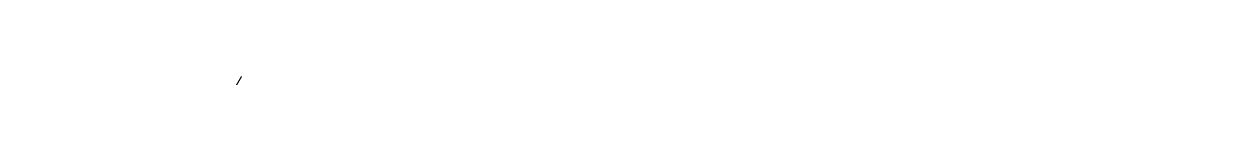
# Model space of a CAD drawing. Header units: inches. Extents: x -4110 to -1807, y 11006 to 12281.
# Drawn here: x -3652.53 to -3644.43, y 11130.43 to 11130.43 of the extents above; entities that cross this region are included whole.
import ezdxf

# ---------------------------------------------------------------- set-up
doc = ezdxf.new("R2010")
doc.units = ezdxf.units.IN
doc.header["$MEASUREMENT"] = 0
doc.layers.add('A-WALL-PATT-5', color=111, linetype='Continuous', lineweight=9)

msp = doc.modelspace()

# ---------------------------------------------------------------- hatches: boundary and pattern name
at = {"layer": 'A-WALL-PATT-5'}
h = msp.add_hatch(dxfattribs=at)
h.set_pattern_fill('FP_2', color=256, style=0, pattern_type=2)
h.set_pattern_definition([(0, (0, 0), (20.48, 5.12), [0.845, -14.515, 0.845, -14.515, -81.92]), (0, (0, 0), (20.48, 5.12), [-30.72, 0.845, -29.875, 0.845, -14.515, -35.84]), (0, (0, 0), (20.48, 5.12), [-76.8, 0.845, -9.395, 0.845, -24.755]), (120, (7.68, 2.56), (-14.67405, 15.1762003), [0.845, -14.515, 0.845, -14.515, -81.92]), (120, (7.68, 2.56), (-14.67405, 15.1762003), [-30.72, 0.845, -29.875, 0.845, -14.515, -35.84]), (120, (7.68, 2.56), (-14.67405, 15.1762003), [-76.8, 0.845, -9.395, 0.845, -24.755]), (240, (10.24, 12.8), (-5.80595, -20.2962003), [0.845, -14.515, 0.845, -14.515, -81.92]), (240, (10.24, 12.8), (-5.80595, -20.2962003), [-30.72, 0.845, -29.875, 0.845, -14.515, -35.84]), (240, (10.24, 12.8), (-5.80595, -20.2962003), [-76.8, 0.845, -9.395, 0.845, -24.755])])
h.paths.add_polyline_path([(-3487.2987, 11129.8144), (-3487.2987, 11130.4394), (-3634.5737, 11130.4394), (-3634.5737, 11129.8144), (-3488.2437, 11129.8144)], flags=0)
h.paths.add_polyline_path([(-3821.6887, 11129.8144), (-3638.0737, 11129.8144), (-3638.0737, 11130.4394), (-3823.8237, 11130.4394), (-3823.8237, 11129.8144)], flags=0)

doc.saveas('drawing.dxf')
